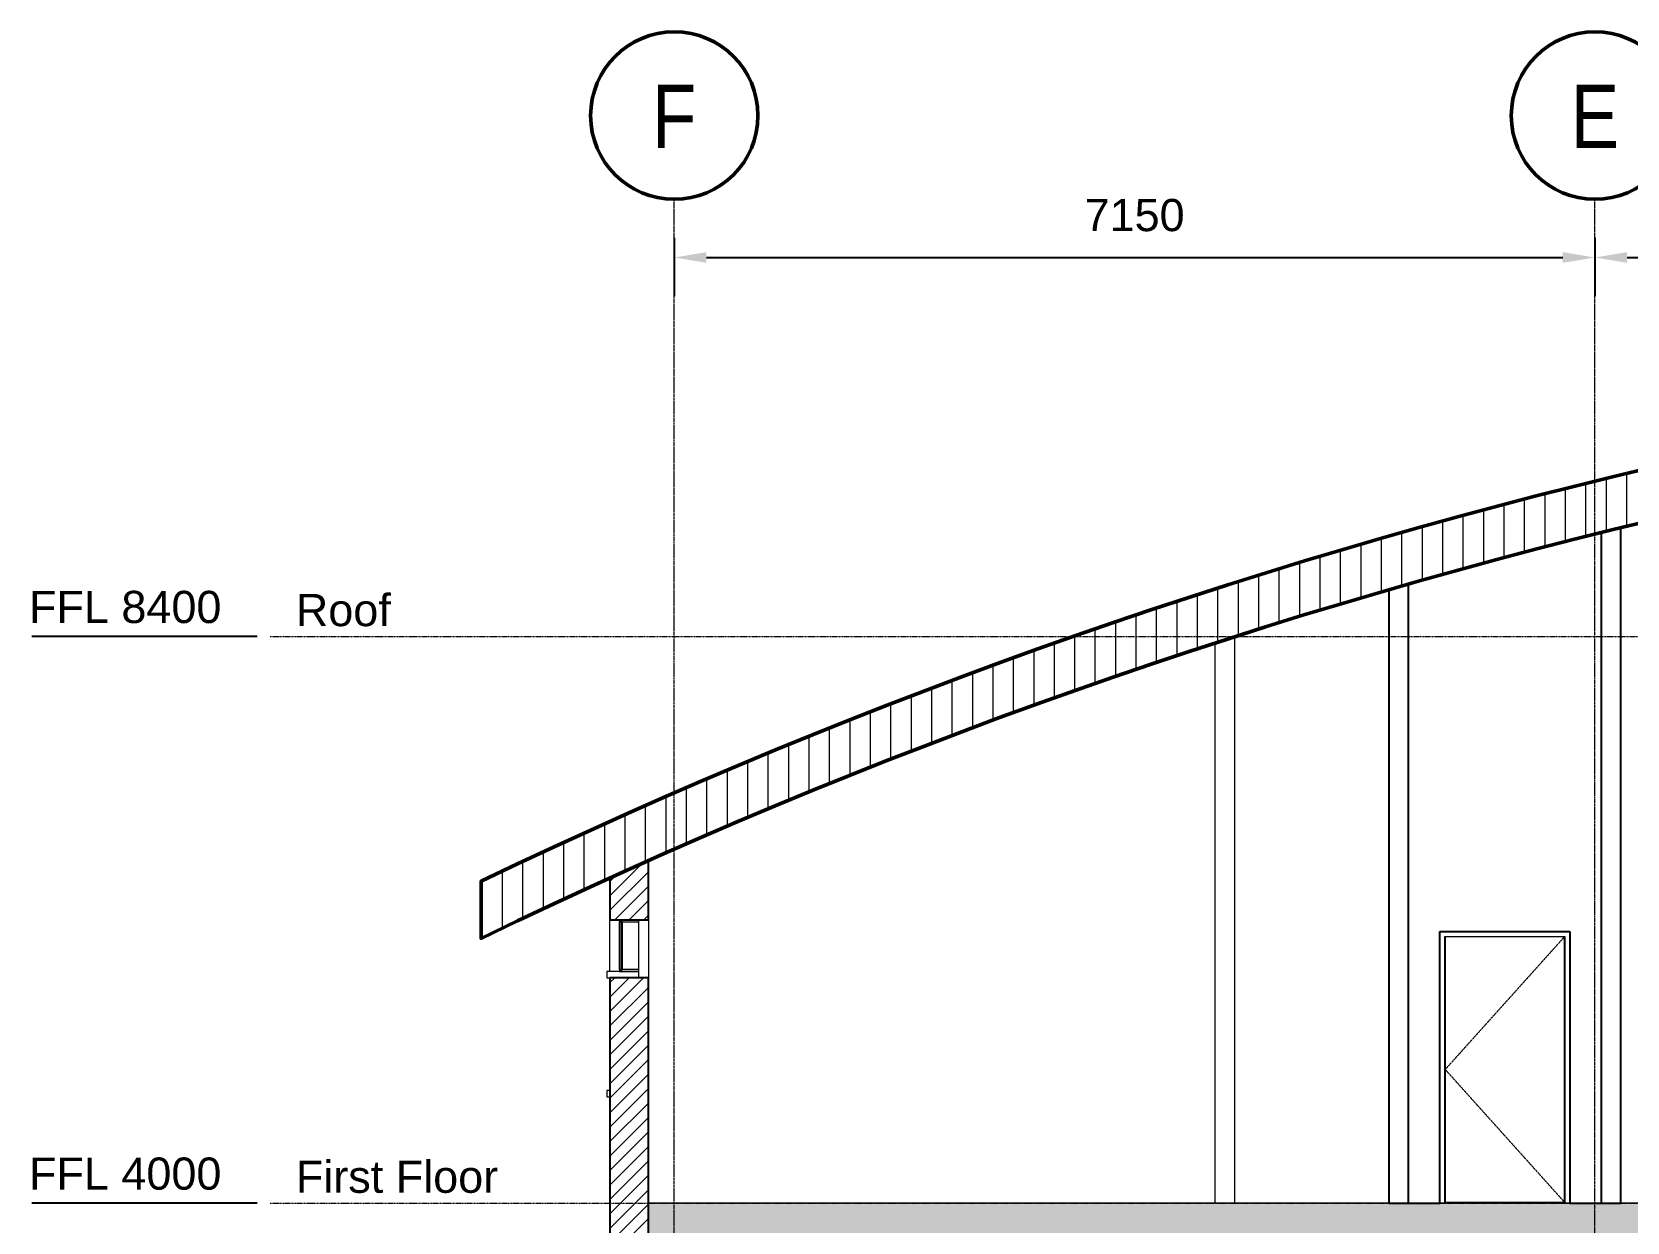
# Model space of a CAD drawing. Header units: millimetres. Extents: x 59 to 37899, y 0 to 14704.
# Drawn here: x 59 to 12447, y 5462 to 14704 of the extents above; entities that cross this region are included whole.
import ezdxf

# ---------------------------------------------------------------- set-up
doc = ezdxf.new("R2010")
doc.units = ezdxf.units.MM
for name, pattern in [('AEC_Centre', [24, 12, -4, 4, -4]), ('Elevation Swing', [3, 2, -1]), ('Grid Line', [21, 12, -3, 3, -3])]:
    doc.linetypes.add(name, pattern=pattern)
for name, color, linetype, lineweight in [('A-G22-M-FloorOutline', 6, 'Continuous', 15), ('A-G221-H-FloorSlabs', 8, 'Continuous', 15), ('A-G24-M-Roofs', 4, 'Continuous', 15), ('A-G25-M-WallPatterns', 7, 'Continuous', 15), ('A-G25-M-Walls', 7, 'Continuous', 15), ('A-G252-M-WallsInterior', 7, 'Continuous', 15), ('A-G321-M-WindowCills', 3, 'Continuous', 15), ('A-G321-M-Windows', 6, 'Continuous', 15), ('A-G322-M-DoorFrames', 1, 'Continuous', 15), ('A-G322-M-Doors', 1, 'Continuous', 15), ('A-G421-M-GridsStructural', 1, 'Continuous', 5), ('A-G421-M-GridsStructuralBubble', 1, 'Continuous', 5), ('A-Z051-M-Levels', 6, 'Continuous', 5), ('A-Z23-D-Dimensions', 7, 'Continuous', 5)]:
    doc.layers.add(name, color=color, linetype=linetype, lineweight=lineweight)
doc.styles.get("Standard").update_dxf_attribs({"font": 'arial.ttf'})
doc.styles.add('WF-2.5', font='arial.ttf', dxfattribs={"height": 2.5})
doc.dimstyles.new('WF-Dims', dxfattribs={"dimtxt": 2.5, "dimasz": 2.5, "dimexe": 3, "dimexo": 3, "dimgap": 2, "dimtad": 1, "dimdec": 0, "dimzin": 0, "dimdsep": 46, "dimtxsty": 'WF-2.5', "dimcen": 0, "dimadec": 0, "dimazin": 0, "dimtfac": 1, "dimtdec": 0, "dimtix": 1, "dimtofl": 0, "dimtmove": 0, "dimatfit": 3, "dimfxl": 1, "dimtolj": 1, "dimtzin": 0, "dimarcsym": 0})
doc.dimstyles.new('WF-Levels', dxfattribs={"dimtxt": 2.5, "dimasz": 3.5, "dimexe": 3, "dimexo": 3, "dimgap": 1, "dimtad": 1, "dimtih": 1, "dimtoh": 1, "dimdec": 0, "dimzin": 0, "dimdsep": 46, "dimtxsty": 'WF-2.5', "dimblk": 'ARCHTICK', "dimcen": 0, "dimadec": 0, "dimazin": 0, "dimtfac": 1, "dimtdec": 0, "dimtix": 1, "dimtofl": 0, "dimtmove": 0, "dimatfit": 3, "dimfxl": 1, "dimtolj": 1, "dimtzin": 0, "dimarcsym": 0})

# ---------------------------------------------------------------- blocks, each defined once
blk = doc.blocks.new('Curtain Wall Panel - Plain - Curtain Wall Panel - Plain-238387-Section 2')
at = {"layer": 'A-G321-M-Windows', "lineweight": 20}
for p, q in [((-7196, 2200), (-7346, 2200)), ((-7346, 2200), (-7346, 2185)), ((-7346, 2185), (-7196, 2185)), ((-7196, 2185), (-7196, 2200)), ((-7196, 1815), (-7346, 1815)), ((-7346, 1815), (-7346, 1800)), ((-7346, 1800), (-7196, 1800)), ((-7196, 1800), (-7196, 1815))]:
    blk.add_line(p, q, dxfattribs=at)
at = {"layer": 'A-G321-M-Windows', "lineweight": 25}
for p, q in [((-7326, 2185), (-7346, 2185)), ((-7346, 2185), (-7346, 1815)), ((-7326, 1815), (-7326, 2185)), ((-7346, 1815), (-7326, 1815))]:
    blk.add_line(p, q, dxfattribs=at)
at = {"layer": 'A-G321-M-Windows'}
blk.add_line((-7196, 1815), (-7196, 2185), dxfattribs=at)
blk = doc.blocks.new('Rectangular Mullion - 50 x 250mm-238265-Section 2')
at = {"layer": 'A-G321-M-WindowCills', "lineweight": 20}
for p, q in [((-7196, 1800), (-7446, 1800)), ((-7446, 1800), (-7446, 1750)), ((-7446, 1750), (-7196, 1750)), ((-7196, 1750), (-7196, 1800))]:
    blk.add_line(p, q, dxfattribs=at)
blk = doc.blocks.new('Rectangular Mullion - 50 x 250mm-250306-Section 2')
at = {"layer": 'A-G321-M-WindowCills'}
for p, q in [((-7421, 875), (-7446, 875)), ((-7446, 875), (-7446, 825)), ((-7446, 825), (-7421, 825))]:
    blk.add_line(p, q, dxfattribs=at)
blk = doc.blocks.new('Concept Sgl Door - 1010 x 2110mm-241319-Section 2')
at = {"layer": 'A-G322-M-DoorFrames', "lineweight": 20}
for p, q in [((34, 2110), (-976, 2110)), ((-976, 2110), (-976, 0)), ((34, 0), (34, 2110)), ((-936, 0), (-936, 2070)), ((-936, 2070), (-6, 2070)), ((-6, 2070), (-6, 0)), ((-976, 0), (-936, 0)), ((-6, 0), (34, 0))]:
    blk.add_line(p, q, dxfattribs=at)
at = {"layer": 'A-G322-M-Doors', "linetype": 'Elevation Swing'}
for p, q in [((-8, 2068), (-934, 1038)), ((-934, 1038), (-8, 8))]:
    blk.add_line(p, q, dxfattribs=at)
at = {"layer": 'A-G322-M-Doors'}
for p, q in [((-8, 2068), (-934, 2068)), ((-934, 2068), (-934, 8)), ((-8, 8), (-8, 2068)), ((-934, 8), (-8, 8))]:
    blk.add_line(p, q, dxfattribs=at)
blk = doc.blocks.new('Grid - AEC-Grid_Head_Circle-202168-Section 2')
at = {"layer": 'A-G421-M-GridsStructuralBubble', "lineweight": 50}
blk.add_circle((-6921, 12445), 650, dxfattribs=at)
blk = doc.blocks.new('*D154')
at = {"layer": 'A-Z23-D-Dimensions', "color": 0, "lineweight": -2, "transparency": 16777216}
for p, q in [((5047, 13104), (5047, 12652)), ((12197, 13104), (12197, 12652)), ((5297, 12952), (11947, 12952))]:
    blk.add_line(p, q, dxfattribs=at)
at = {"layer": 'A-Z23-D-Dimensions', "color": 0, "transparency": 16777216}
for points in [[(5297, 12994), (5297, 12911), (5047, 12952)], [(11947, 12994), (11947, 12911), (12197, 12952)]]:
    blk.add_solid(points, dxfattribs=at)
at = {"layer": 'Defpoints', "color": 0, "transparency": 16777216}
for p in [(5047, 13404), (12197, 13404), (12197, 12952)]:
    blk.add_point(p, dxfattribs=at)
at = {"layer": 'A-Z23-D-Dimensions', "color": 0, "transparency": 16777216, "insert": (8622, 13280), "char_height": 250, "attachment_point": 5, "style": 'WF-2.5'}
blk.add_mtext('\\A1;7150', dxfattribs=at)
blk = doc.blocks.new('*D155')
at = {"layer": 'A-Z23-D-Dimensions', "color": 0, "lineweight": -2, "transparency": 16777216}
for p, q in [((12197, 13104), (12197, 12652)), ((14597, 13104), (14597, 12652)), ((12447, 12952), (14347, 12952))]:
    blk.add_line(p, q, dxfattribs=at)
at = {"layer": 'A-Z23-D-Dimensions', "color": 0, "transparency": 16777216}
for points in [[(12447, 12994), (12447, 12911), (12197, 12952)], [(14347, 12994), (14347, 12911), (14597, 12952)]]:
    blk.add_solid(points, dxfattribs=at)
at = {"layer": 'Defpoints', "color": 0, "transparency": 16777216}
for p in [(12197, 13404), (14597, 13404), (14597, 12952)]:
    blk.add_point(p, dxfattribs=at)
at = {"layer": 'A-Z23-D-Dimensions', "color": 0, "transparency": 16777216, "insert": (13397, 13280), "char_height": 250, "attachment_point": 5, "style": 'WF-2.5'}
blk.add_mtext('\\A1;2400', dxfattribs=at)
blk = doc.blocks.new('*D160')
at = {"layer": 'A-Z051-M-Levels', "color": 0, "lineweight": -2, "transparency": 16777216}
blk.add_line((1808, 10009), (59, 10009), dxfattribs=at)
at = {"layer": 'Defpoints', "color": 0, "transparency": 16777216}
for p in [(1608, 10009), (2108, 10009), (11968, 1609)]:
    blk.add_point(p, dxfattribs=at)
at = {"layer": 'A-Z051-M-Levels', "color": 0, "transparency": 16777216, "insert": (783, 10237), "char_height": 250, "attachment_point": 5, "style": 'WF-2.5'}
blk.add_mtext('\\A1;FFL 8400', dxfattribs=at)
blk = doc.blocks.new('_ArchTick')
at = {"color": 0, "linetype": 'ByBlock', "const_width": 0.15}
blk.add_lwpolyline([(-0.5, -0.5), (0.5, 0.5)], dxfattribs=at)
blk = doc.blocks.new('*D161')
at = {"layer": 'A-Z051-M-Levels', "color": 0, "lineweight": -2, "transparency": 16777216}
blk.add_line((1808, 5609), (59, 5609), dxfattribs=at)
at = {"layer": 'Defpoints', "color": 0, "transparency": 16777216}
for p in [(1608, 5609), (2108, 5609), (11968, 1609)]:
    blk.add_point(p, dxfattribs=at)
at = {"layer": 'A-Z051-M-Levels', "color": 0, "transparency": 16777216, "insert": (783, 5837), "char_height": 250, "attachment_point": 5, "style": 'WF-2.5'}
blk.add_mtext('\\A1;FFL 4000', dxfattribs=at)

msp = doc.modelspace()

# ---------------------------------------------------------------- hatches: boundary and pattern name
at = {"layer": 'A-G221-H-FloorSlabs'}
h = msp.add_hatch(dxfattribs=at)
h.set_pattern_fill('LINE', color=256, scale=50, angle=90)
h.set_pattern_definition([(90, (11968.25, 1609.31), (-158.75, 1e-14), [])])
h.paths.add_polyline_path([(22847.1, 12130.7), (22847.1, 12530.7, 0.1114712), (3547.1, 8109.3), (3547.1, 7665.2, -0.112555)])
h = msp.add_hatch(color=256, dxfattribs=at)
h.dxf.hatch_style = 1
h.paths.add_polyline_path([(4847.1, 5609.3), (4847.1, 5309.3), (28023.7, 5309.3), (28023.7, 5609.3), (26306.5, 5609.3)])
h.paths.add_polyline_path([(34547.1, 1309.3), (34547.1, 1609.3), (20047.1, 1609.3), (19947.1, 1609.3), (18147.1, 1609.3), (18047.1, 1609.3), (17847.1, 1609.3), (17747.1, 1609.3), (15947.1, 1609.3), (15847.1, 1609.3), (4847.1, 1609.3), (4847.1, 1309.3)])
at = {"layer": 'A-G25-M-WallPatterns'}
h = msp.add_hatch(dxfattribs=at)
h.set_pattern_fill('ANSI31', color=256, scale=25)
h.set_pattern_definition([(45, (11968.25, 1609.31), (-56.1266, 56.1266), [])])
h.paths.add_polyline_path([(4547.1, 7809.3), (4847.1, 7809.3), (4847.1, 8270, 0.0018459), (4547.1, 8135)])
h.paths.add_polyline_path([(4547.1, 3809.3), (4847.1, 3809.3), (4847.1, 7359.3), (4547.1, 7359.3)])
h.paths.add_polyline_path([(4847.1, 3359.3), (4547.1, 3359.3), (4547.1, 1109.3), (4847.1, 1109.3)])
h.paths.add_polyline_path([(34847.1, 10509.3), (34547.1, 10509.3), (34547.1, 7809.3), (34847.1, 7809.3)])
h.paths.add_polyline_path([(34547.1, 1109.3), (34847.1, 1109.3), (34847.1, 1609.3), (34622.1, 1609.3), (34547.1, 1609.3)])

# ---------------------------------------------------------------- linework, layer by layer
at = {"layer": 'A-G22-M-FloorOutline', "lineweight": 18}
msp.add_line((26306.5, 5609.3), (4847.1, 5609.3), dxfattribs=at)
at = {"layer": 'A-G24-M-Roofs', "lineweight": 50}
msp.add_lwpolyline([(22847.1, 12530.7, 0.1114712), (3547.1, 8109.3), (3547.1, 7665.2, -0.112555), (22847.1, 12130.7)], format="xyb", close=True, dxfattribs=at)
at = {"layer": 'A-G25-M-Walls'}
for p, q in [((10355.3, 10302.1), (10317.4, 10290.9)), ((9683.7, 10097.8), (9622.4, 10078.6)), ((9021.4, 9884.8), (8931, 9854.9)), ((8360.5, 9660.9), (8243.4, 9620)), ((7701.2, 9425.9), (7559.8, 9374)), ((7041.9, 9179.1), (6880.3, 9116.9)), ((6378.4, 8918.7), (6205.1, 8848.7)), ((5694.8, 8637.5), (5534.5, 8569.6)), ((4547.1, 7409.3), (4547.1, 7809.3)), ((4847.1, 7809.3), (4847.1, 7359.3))]:
    msp.add_line(p, q, dxfattribs=at)
at = {"layer": 'A-G25-M-Walls', "lineweight": 25}
for p, q in [((4847.1, 7809.3), (4847.1, 8270)), ((4547.1, 8135), (4547.1, 7809.3)), ((4547.1, 7809.3), (4847.1, 7809.3)), ((4847.1, 7359.3), (4547.1, 7359.3)), ((4547.1, 7359.3), (4547.1, 3809.3)), ((4847.1, 1109.3), (4847.1, 7359.3))]:
    msp.add_line(p, q, dxfattribs=at)
msp.add_arc((22989.9, -32426.9), 44557.8, 114.02751, 114.45057, dxfattribs=at)
at = {"layer": 'A-G252-M-WallsInterior', "lineweight": 25}
for p, q in [((12247.1, 5609.3), (12247.1, 10816.5)), ((12397.1, 5609.3), (12397.1, 10853.5)), ((10747.1, 10416), (10747.1, 5609.3)), ((10597.1, 10372.9), (10597.1, 5609.3)), ((10992.1, 5609.3), (10992.1, 7719.3)), ((10992.1, 7719.3), (12002.1, 7719.3)), ((12002.1, 7719.3), (12002.1, 5609.3)), ((10597.1, 5609.3), (10992.1, 5609.3)), ((12002.1, 5609.3), (12397.1, 5609.3))]:
    msp.add_line(p, q, dxfattribs=at)
at = {"layer": 'A-G252-M-WallsInterior'}
for p, q in [((10510.7, 10347.8), (10275.7, 10278.5)), ((9846.2, 10148.3), (9593.5, 10069.4)), ((9130.1, 9920.6), (8844.5, 9826)), ((9247.1, 5609.3), (9247.1, 9957.3)), ((9397.1, 10005.4), (9397.1, 5609.3)), ((8456.5, 9694.1), (8167.7, 9593.4)), ((7785.1, 9456.5), (7497.5, 9351)), ((7115.1, 9207.2), (6832.9, 9098.4)), ((6444.5, 8945.2), (6173.4, 8835.8)), ((5767.2, 8667.9), (5518.8, 8562.9)), ((5055.7, 8362.4), (4869.1, 8279.8))]:
    msp.add_line(p, q, dxfattribs=at)
at = {"layer": 'A-G252-M-WallsInterior', "lineweight": 25}
for start, end in [(103.95141, 105.9479), (103.75275, 103.95141), (105.9479, 106.1486)]:
    msp.add_arc((22989.9, -32426.9), 44557.8, start, end, dxfattribs=at)
at = {"layer": 'A-G421-M-GridsStructural', "linetype": 'Grid Line'}
for p, q in [((5047.1, 440.2), (5047.1, 13403.9)), ((12197.1, 440.2), (12197.1, 13403.9))]:
    msp.add_line(p, q, dxfattribs=at)
at = {"layer": 'A-Z051-M-Levels', "linetype": 'AEC_Centre'}
for p, q in [((1908.1, 10009.3), (37898.9, 10009.3)), ((1908.1, 5609.3), (37898.9, 5609.3))]:
    msp.add_line(p, q, dxfattribs=at)

# ---------------------------------------------------------------- block references
at = {"layer": 'A-G321-M-WindowCills'}
for name in ['Rectangular Mullion - 50 x 250mm-238265-Section 2', 'Rectangular Mullion - 50 x 250mm-250306-Section 2']:
    msp.add_blockref(name, (11968.3, 5609.3), dxfattribs=at)
at = {"layer": 'A-G321-M-Windows'}
msp.add_blockref('Curtain Wall Panel - Plain - Curtain Wall Panel - Plain-238387-Section 2', (11968.3, 5609.3), dxfattribs=at)
at = {"layer": 'A-G322-M-Doors'}
msp.add_blockref('Concept Sgl Door - 1010 x 2110mm-241319-Section 2', (11968.3, 5609.3), dxfattribs=at)
at = {"layer": 'A-G421-M-GridsStructural', "lineweight": 50}
for p in [(11968.3, 1609.3), (19118.3, 1609.3)]:
    msp.add_blockref('Grid - AEC-Grid_Head_Circle-202168-Section 2', p, dxfattribs=at)

# ---------------------------------------------------------------- texts
at = {"layer": 'A-G421-M-GridsStructural', "char_height": 491.641, "attachment_point": 2, "line_spacing_factor": 0.968573}
for s, insert, width in [('\\fArial Narrow|b0|i0|c0|p34|;F', (5046.9, 14293), 414), ('\\fArial Narrow|b0|i0|c0|p34|;E', (12196.9, 14293), 450)]:
    msp.add_mtext(s, dxfattribs=dict(at, insert=insert, width=width))
at = {"layer": 'A-Z051-M-Levels', "char_height": 250, "attachment_point": 1, "line_spacing_factor": 0.968573, "style": 'WF-2.5'}
for s, insert, width in [('Roof', (2108.1, 10339.6), 708), ('First Floor', (2108.1, 5939.6), 2522.505)]:
    msp.add_mtext(s, dxfattribs=dict(at, insert=insert, width=width))

# ---------------------------------------------------------------- dimensions: what is measured, and where the dimension line sits
at = {"layer": 'A-Z051-M-Levels'}
for feature_location, picture, middle in [((2108.1, 10009.3), '*D160', (783.3, 10237)), ((2108.1, 5609.3), '*D161', (783.3, 5837))]:
    dim = msp.add_ordinate_dim(feature_location=feature_location, offset=(-500, 0), dtype=0, origin=(11968.3, 1609.3), text='FFL <>', dimstyle='WF-Levels', dxfattribs=at)
    dim.commit()
    dim.dimension.update_dxf_attribs({"geometry": picture, "text_midpoint": middle})
at = {"layer": 'A-Z23-D-Dimensions'}
for base, p1, p2, picture, middle in [((12197.1, 12952.5), (5047.1, 13403.9), (12197.1, 13403.9), '*D154', (8622.1, 13280.1)), ((14597.1, 12952.5), (12197.1, 13403.9), (14597.1, 13403.9), '*D155', (13397.1, 13280.1))]:
    dim = msp.add_linear_dim(base=base, p1=p1, p2=p2, dimstyle='WF-Dims', dxfattribs=at)
    dim.commit()
    dim.dimension.update_dxf_attribs({"geometry": picture, "text_midpoint": middle})

doc.saveas('drawing.dxf')
